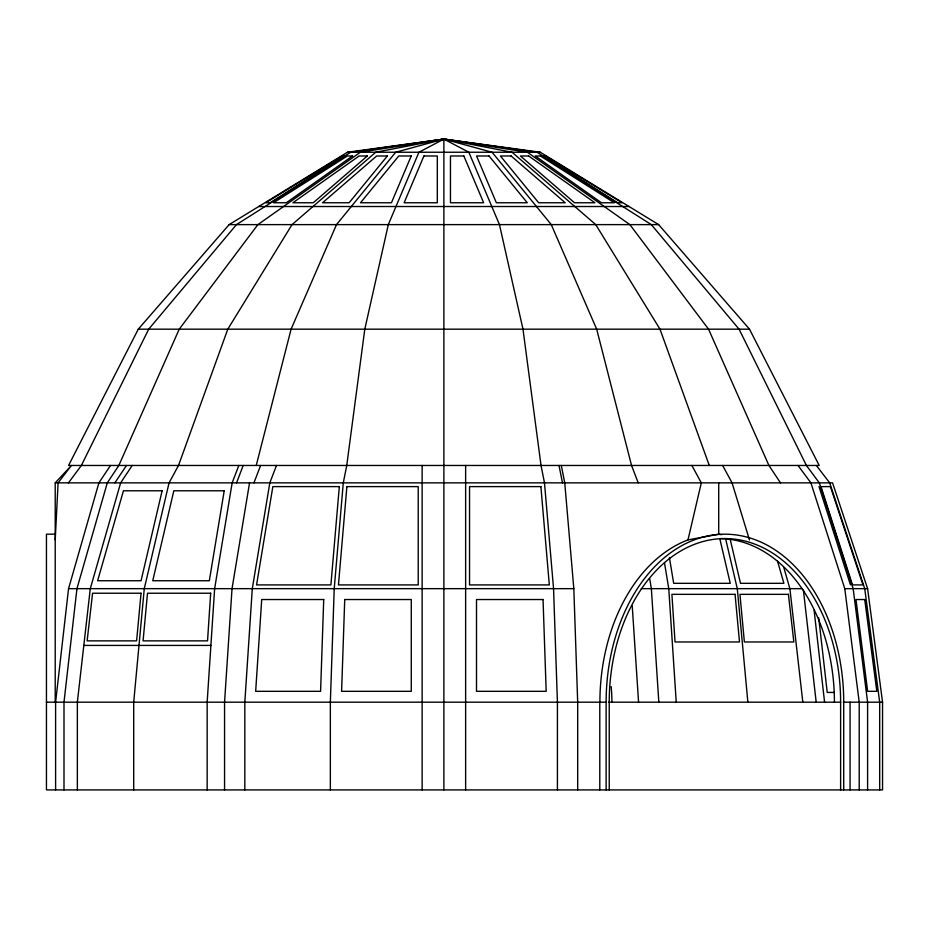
<?xml version="1.0" encoding="UTF-8"?>
<svg xmlns="http://www.w3.org/2000/svg" width="929" height="929" viewBox="0 0 929 929"><rect width="100%" height="100%" fill="white"/><g stroke="black" fill="none" stroke-linecap="round" stroke-linejoin="round"><path stroke-width="1.39" d="M55.217 539.912L58.086 482.859L71.44 465.464L55.217 482.859L55.217 702.185M110.47 465.464L98.904 482.859L68.549 588.661L55.601 702.185L55.601 789.917M249.553 482.859L232.029 588.661L224.563 702.185L224.563 789.917M599.913 702.185A168.01 118.796 90 0 1 687.971 539.912L701.314 482.859L691.873 465.464M256.23 465.464L291.091 329.18L336.507 224.621L395.684 152.24L443.888 139.083L540.295 152.24L658.638 224.621L749.494 329.18L819.204 465.464L816.696 465.464M238.834 465.464L232.157 482.859L214.634 588.661L207.155 702.185L207.155 789.917M236.547 482.859L243.212 465.464M253.942 482.859L260.619 465.464M276.494 465.464L269.816 482.859L252.293 588.661L244.826 702.185L244.826 789.917M867.605 789.917L867.605 702.185L853.17 588.661L819.308 482.859L806.418 465.464L739.078 329.18L651.322 224.621L537.008 152.24L443.888 139.083L347.481 152.24L229.138 224.621L138.282 329.18L68.572 465.464L816.336 465.464L829.69 482.859L864.736 588.661L879.682 702.185L879.682 789.917M114.894 482.859L126.46 465.464M132.208 465.464L120.642 482.859L90.287 588.661L77.351 702.185L77.351 789.917M68.467 482.859L81.369 465.464L148.698 329.18L236.454 224.621L350.767 152.24L443.888 139.083L527.382 152.24L629.874 224.621L708.548 329.18L768.922 465.464L780.488 482.859M709.28 465.464L659.985 329.18L595.744 224.621L512.065 152.24L443.888 139.083L418.933 152.24L388.31 224.621L364.795 329.18L346.749 465.464L343.289 482.859L334.219 588.661L330.352 702.185L330.352 789.917M63.996 789.917L63.996 702.185L76.944 588.661L107.299 482.859L118.854 465.464L179.227 329.18L257.902 224.621L360.394 152.24L443.888 139.083L446.628 139.942L443.888 139.083L441.147 139.942L443.888 139.083L492.091 152.24L551.269 224.621L596.685 329.18L631.546 465.464L638.223 482.859M557.423 789.917L557.423 702.185L553.556 588.661L544.487 482.859L541.026 465.464L522.981 329.18L499.465 224.621L468.843 152.24L443.888 139.083L375.722 152.24L292.031 224.621L227.791 329.18L178.507 465.464L169.066 482.859L144.274 588.661L133.706 702.185L133.706 789.917M687.971 539.912L718.721 534.187L721.508 534.698M347.481 152.24L540.295 152.24M258.726 206.517L629.049 206.517M229.138 224.621L658.638 224.621M138.282 329.18L749.494 329.18M55.217 482.859L832.558 482.859L867.605 588.661L882.55 702.185L882.55 789.917L46.45 789.917L46.45 534.187L55.217 534.187M68.549 588.661L573.82 588.661L577.687 702.185L577.687 789.917M641.231 588.661L801.901 588.661M798.023 465.464L810.912 482.859L844.775 588.661L867.605 588.661M83.819 645.423L210.895 645.423M834.312 692.43L827.228 692.43L818.728 617.855M46.45 702.185L606.126 702.185A168.01 118.796 -90 0 1 724.922 534.187A168.01 118.796 -90 0 1 843.718 702.185L843.718 789.917M608.611 702.185L840.617 702.185L840.617 789.917M843.3 702.185L882.55 702.185M722.623 465.464L732.064 482.859L749.459 539.912M818.995 486.61L850.453 584.91M783.89 567.77L789.882 588.661L802.83 702.185M777.55 561.174L783.902 583.319L740.494 583.319L730.287 539.737M725.735 539.284L737.301 588.661L747.868 702.185M720.045 539.737L730.252 583.319L673.676 583.319L669.414 557.609M561.29 465.464L564.751 482.859L573.82 588.661M559.014 465.464L562.475 482.859M664.502 562.916L668.764 588.661L676.231 702.185M649.696 578.651L651.357 588.661L658.835 702.185M844.775 588.661L859.209 702.185L859.209 789.917M814.094 610.214L824.58 702.185M803.399 590.089L816.185 702.185M632.231 605.905L638.571 702.185M850.058 702.185L850.058 789.917M718.721 482.859L718.721 534.187M609.227 789.917L609.227 702.185A163.62 115.695 -90 0 1 724.922 538.565A163.62 115.695 -90 0 1 840.617 702.185M606.126 702.185L606.126 789.917M599.786 702.185L599.786 789.917M465.638 465.464L465.638 789.917M443.888 139.083L443.888 789.917M422.138 465.464L422.138 789.917M611.177 686.636A168.01 168.01 0 0 1 611.897 702.185M720.149 538.576A163.62 115.695 -90 0 1 834.416 702.185M323.722 599.53L320.586 691.315L255.672 691.315L261.711 599.53L323.722 599.53M344.729 599.53L341.605 691.315L411.268 691.315L411.268 599.53L344.729 599.53M210.674 593.225L207.539 640.859L143.078 640.859L147.502 593.225L210.674 593.225M339.317 486.61L330.898 584.91L256.567 584.91L272.847 486.61L339.317 486.61M346.889 486.61L338.458 584.91L418.224 584.91L418.224 486.61L346.889 486.61M141.045 593.225L136.609 640.859L87.14 640.859L92.575 593.225L141.045 593.225M224.226 490.779L209.327 580.741L152.751 580.741L173.828 490.779L224.226 490.779M162.122 490.779L141.057 580.741L97.638 580.741L123.452 490.779L162.122 490.779M411.222 155.991L391.434 202.766L360.498 202.766L398.738 155.991L411.222 155.991M423.914 155.991L404.127 202.766L437.315 202.766L437.315 155.991L423.914 155.991M387.358 155.991L349.118 202.766L322.56 202.766L376.64 155.991L387.358 155.991M367.338 155.991L313.259 202.766L292.879 202.766L359.117 155.991L367.338 155.991M352.544 155.991L286.306 202.766L273.498 202.766L347.376 155.991L352.544 155.991M343.974 155.991L270.095 202.766L265.729 202.766L342.209 155.991L343.974 155.991M463.861 155.991L450.46 155.991L450.46 202.766L483.649 202.766L463.861 155.991M489.037 155.991L476.554 155.991L496.353 202.766L527.277 202.766L489.037 155.991M511.147 155.991L500.417 155.991L538.657 202.766L565.227 202.766L511.147 155.991M528.659 155.991L520.437 155.991L574.517 202.766L594.897 202.766L528.659 155.991M540.399 155.991L535.232 155.991L601.469 202.766L614.278 202.766L540.399 155.991M545.567 155.991L543.802 155.991L617.68 202.766L622.047 202.766L545.567 155.991M540.887 486.61L469.551 486.61L469.551 584.91L549.318 584.91L540.887 486.61M830.421 486.61L821.027 486.61L852.485 584.91L862.983 584.91L830.421 486.61M735.06 594.339L671.899 594.339L675.035 641.974L739.496 641.974L735.06 594.339M788.419 594.339L739.948 594.339L744.373 641.974L793.842 641.974L788.419 594.339M543.047 599.53L476.507 599.53L476.507 691.315L546.182 691.315L543.047 599.53M864.736 599.53L855.981 599.53L867.651 691.315L876.825 691.315L864.736 599.53"/></g></svg>
